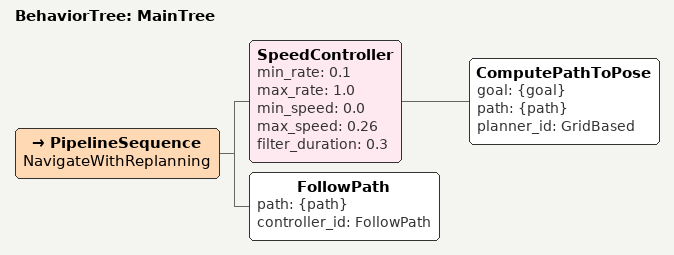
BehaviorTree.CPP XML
<!--
  This Behavior Tree replans the global path periodically at 1 Hz.
-->

<root main_tree_to_execute="MainTree">
    <BehaviorTree ID="MainTree">
        <PipelineSequence name="NavigateWithReplanning">
            <SpeedController min_rate="0.1" max_rate="1.0" min_speed="0.0" max_speed="0.26" filter_duration="0.3">
                <ComputePathToPose goal="{goal}" path="{path}" planner_id="GridBased" />
            </SpeedController>
            <FollowPath path="{path}" controller_id="FollowPath" />
        </PipelineSequence>
    </BehaviorTree>
</root>
